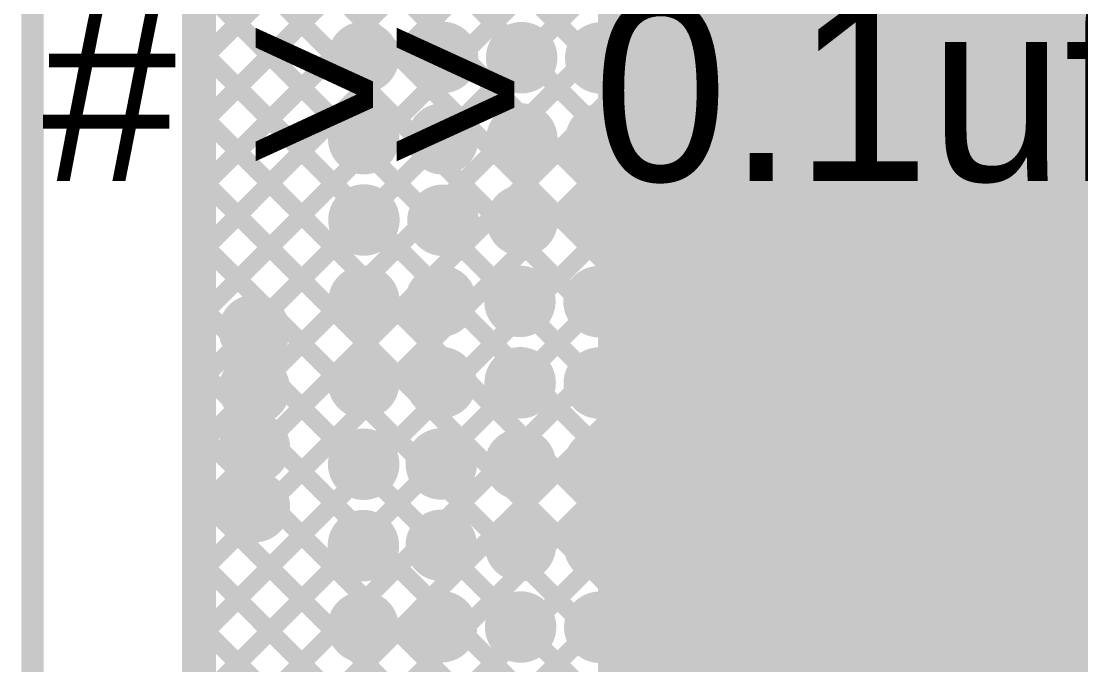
# Model space of a CAD drawing. Header units: millimetres. Extents: x 3.06 to 5.82, y 1.29 to 3.84.
# Drawn here: x 3.0578 to 3.5266, y 3.0681 to 3.3527 of the extents above; entities that cross this region are included whole.
import ezdxf

# ---------------------------------------------------------------- set-up
doc = ezdxf.new("R2010")
doc.units = ezdxf.units.MM
doc.header["$MEASUREMENT"] = 0
for name, color, linetype in [('BottomLayer', 5, 'Continuous'), ('BottomSolder', 6, 'Continuous'), ('Mechanical13', 56, 'Continuous'), ('MultiLayer', 9, 'Continuous'), ('TopLayer', 1, 'Continuous'), ('TopOverlay', 2, 'Continuous'), ('TopSolder', 216, 'Continuous'), ('ViaHoleLayer', 16, 'Continuous')]:
    doc.layers.add(name, color=color, linetype=linetype)

msp = doc.modelspace()

# ---------------------------------------------------------------- linework, layer by layer
at = {"layer": 'BottomLayer', "const_width": 0.008}
for points in [[(3.133, 3.24614), (3.62686, 3.74)], [(3.133, 3.27442), (3.59858, 3.74)], [(3.133, 3.30271), (3.57029, 3.74)], [(3.133, 3.21785), (3.641, 3.72585)], [(3.133, 3.18957), (3.641, 3.69757)], [(3.133, 3.16129), (3.641, 3.66929)], [(3.133, 3.133), (3.641, 3.641)], [(3.133, 3.10472), (3.641, 3.61272)], [(3.133, 3.07643), (3.641, 3.58443)], [(3.133, 3.04815), (3.641, 3.55615)], [(3.133, 3.33099), (3.33401, 3.532)], [(3.133, 1.554), (3.133, 3.532)], [(3.14309, 3.532), (3.84909, 2.826)], [(3.17137, 3.532), (3.87737, 2.826)], [(3.19966, 3.532), (3.90566, 2.826)], [(3.22794, 3.532), (3.93441, 2.82553)], [(3.25623, 3.532), (4.06286, 2.72536)], [(3.28451, 3.532), (4.07127, 2.74525)], [(3.3128, 3.532), (4.08235, 2.76245)], [(3.34108, 3.532), (4.09583, 2.77725)], [(3.133, 3.01986), (3.641, 3.52786)], [(3.133, 3.51381), (3.82081, 2.826)], [(3.133, 2.99158), (3.641, 3.49958)], [(3.133, 3.48552), (3.79252, 2.826)], [(3.133, 2.9633), (3.641, 3.4713)], [(3.133, 3.45724), (3.76424, 2.826)], [(3.133, 2.93501), (3.641, 3.44301)], [(3.133, 3.42895), (3.73595, 2.826)], [(3.133, 2.90673), (3.641, 3.41473)], [(3.133, 3.40067), (3.70767, 2.826)], [(3.133, 2.87844), (3.633, 3.37844)], [(3.133, 3.37238), (3.67938, 2.826)], [(3.133, 2.85016), (3.633, 3.35016)], [(3.133, 3.3441), (3.6511, 2.826)], [(3.24533, 2.79278), (3.79411, 3.34156)], [(3.25121, 2.82695), (3.76078, 3.33652)], [(3.16807, 2.85694), (3.633, 3.32187)], [(3.133, 3.31582), (3.62282, 2.826)], [(3.20794, 2.86853), (3.64441, 3.305)], [(3.22859, 2.86089), (3.67269, 3.305)], [(3.24296, 2.84698), (3.70098, 3.305)], [(3.133, 3.28753), (3.59453, 2.826)], [(3.133, 3.25925), (3.56625, 2.826)], [(3.133, 3.23096), (3.53796, 2.826)], [(3.133, 3.20268), (3.50889, 2.82678)], [(3.133, 3.17439), (3.49091, 2.81649)], [(3.133, 3.14611), (3.52711, 2.752)], [(3.133, 3.11783), (3.49883, 2.752)], [(3.133, 3.08954), (3.47054, 2.752)]]:
    msp.add_lwpolyline(points, dxfattribs=at)
at = {"layer": 'BottomLayer'}
for points, const_width in [([(3.131, 3.3441, 1), (3.135, 3.3441, 1)], 0.004), ([(3.20332, 3.33677, 1), (3.21513, 3.33677, 1)], 0.01181), ([(3.23832, 3.33666, 1), (3.25013, 3.33666, 1)], 0.01181), ([(3.27332, 3.33655, 1), (3.28513, 3.33655, 1)], 0.01181), ([(3.30832, 3.33644, 1), (3.32013, 3.33644, 1)], 0.01181), ([(3.34332, 3.33633, 1), (3.35513, 3.33633, 1)], 0.01181), ([(3.37832, 3.33622, 1), (3.39013, 3.33622, 1)], 0.01181), ([(3.41332, 3.3361, 1), (3.42513, 3.3361, 1)], 0.01181), ([(3.44787, 3.33622, 1), (3.45968, 3.33622, 1)], 0.01181), ([(3.131, 3.33099, 1), (3.135, 3.33099, 1)], 0.004), ([(3.131, 3.31582, 1), (3.135, 3.31582, 1)], 0.004), ([(3.20343, 3.30077, 1), (3.21524, 3.30077, 1)], 0.01181), ([(3.23843, 3.30066, 1), (3.25024, 3.30066, 1)], 0.01181), ([(3.27343, 3.30055, 1), (3.28524, 3.30055, 1)], 0.01181), ([(3.30843, 3.30044, 1), (3.32024, 3.30044, 1)], 0.01181), ([(3.34343, 3.30033, 1), (3.35524, 3.30033, 1)], 0.01181), ([(3.37843, 3.30022, 1), (3.39024, 3.30022, 1)], 0.01181), ([(3.41343, 3.3001, 1), (3.42524, 3.3001, 1)], 0.01181), ([(3.44776, 3.30022, 1), (3.45957, 3.30022, 1)], 0.01181), ([(3.131, 3.30271, 1), (3.135, 3.30271, 1)], 0.004), ([(3.131, 3.28753, 1), (3.135, 3.28753, 1)], 0.004), ([(3.131, 3.27442, 1), (3.135, 3.27442, 1)], 0.004), ([(3.20354, 3.26477, 1), (3.21535, 3.26477, 1)], 0.01181), ([(3.23854, 3.26466, 1), (3.25035, 3.26466, 1)], 0.01181), ([(3.27354, 3.26455, 1), (3.28535, 3.26455, 1)], 0.01181), ([(3.30854, 3.26444, 1), (3.32035, 3.26444, 1)], 0.01181), ([(3.34354, 3.26433, 1), (3.35535, 3.26433, 1)], 0.01181), ([(3.37854, 3.26422, 1), (3.39035, 3.26422, 1)], 0.01181), ([(3.41354, 3.2641, 1), (3.42535, 3.2641, 1)], 0.01181), ([(3.44765, 3.26422, 1), (3.45946, 3.26422, 1)], 0.01181), ([(3.131, 3.25925, 1), (3.135, 3.25925, 1)], 0.004), ([(3.131, 3.24614, 1), (3.135, 3.24614, 1)], 0.004), ([(3.20354, 3.22877, 1), (3.21535, 3.22877, 1)], 0.01181), ([(3.23754, 3.22889, 1), (3.24935, 3.22889, 1)], 0.01181), ([(3.27254, 3.22878, 1), (3.28435, 3.22878, 1)], 0.01181), ([(3.30754, 3.22867, 1), (3.31935, 3.22867, 1)], 0.01181), ([(3.34254, 3.22855, 1), (3.35435, 3.22855, 1)], 0.01181), ([(3.37754, 3.22844, 1), (3.38935, 3.22844, 1)], 0.01181), ([(3.41254, 3.22833, 1), (3.42435, 3.22833, 1)], 0.01181), ([(3.44765, 3.22822, 1), (3.45946, 3.22822, 1)], 0.01181), ([(3.131, 3.23096, 1), (3.135, 3.23096, 1)], 0.004), ([(3.15509, 3.216, 1), (3.16691, 3.216, 1)], 0.01181), ([(3.131, 3.21785, 1), (3.135, 3.21785, 1)], 0.004), ([(3.131, 3.20268, 1), (3.135, 3.20268, 1)], 0.004), ([(3.15509, 3.19, 1), (3.16691, 3.19, 1)], 0.01181), ([(3.20343, 3.19277, 1), (3.21524, 3.19277, 1)], 0.01181), ([(3.23765, 3.19289, 1), (3.24946, 3.19289, 1)], 0.01181), ([(3.27265, 3.19278, 1), (3.28446, 3.19278, 1)], 0.01181), ([(3.30765, 3.19267, 1), (3.31946, 3.19267, 1)], 0.01181), ([(3.34265, 3.19255, 1), (3.35446, 3.19255, 1)], 0.01181), ([(3.37765, 3.19244, 1), (3.38946, 3.19244, 1)], 0.01181), ([(3.41265, 3.19233, 1), (3.42446, 3.19233, 1)], 0.01181), ([(3.44776, 3.19222, 1), (3.45957, 3.19222, 1)], 0.01181), ([(3.131, 3.18957, 1), (3.135, 3.18957, 1)], 0.004), ([(3.131, 3.17439, 1), (3.135, 3.17439, 1)], 0.004), ([(3.15509, 3.164, 1), (3.16691, 3.164, 1)], 0.01181), ([(3.23776, 3.15689, 1), (3.24957, 3.15689, 1)], 0.01181), ([(3.131, 3.16129, 1), (3.135, 3.16129, 1)], 0.004), ([(3.20343, 3.15677, 1), (3.21524, 3.15677, 1)], 0.01181), ([(3.27276, 3.15678, 1), (3.28457, 3.15678, 1)], 0.01181), ([(3.30776, 3.15667, 1), (3.31957, 3.15667, 1)], 0.01181), ([(3.34276, 3.15655, 1), (3.35457, 3.15655, 1)], 0.01181), ([(3.37776, 3.15644, 1), (3.38957, 3.15644, 1)], 0.01181), ([(3.41276, 3.15633, 1), (3.42457, 3.15633, 1)], 0.01181), ([(3.44776, 3.15621, 1), (3.45957, 3.15621, 1)], 0.01181), ([(3.131, 3.14611, 1), (3.135, 3.14611, 1)], 0.004), ([(3.15509, 3.138, 1), (3.16691, 3.138, 1)], 0.01181), ([(3.131, 3.133, 1), (3.135, 3.133, 1)], 0.004), ([(3.20332, 3.12077, 1), (3.21513, 3.12077, 1)], 0.01181), ([(3.23776, 3.12089, 1), (3.24957, 3.12089, 1)], 0.01181), ([(3.27276, 3.12078, 1), (3.28457, 3.12078, 1)], 0.01181), ([(3.30776, 3.12067, 1), (3.31957, 3.12067, 1)], 0.01181), ([(3.34276, 3.12055, 1), (3.35457, 3.12055, 1)], 0.01181), ([(3.37776, 3.12044, 1), (3.38957, 3.12044, 1)], 0.01181), ([(3.41276, 3.12033, 1), (3.42457, 3.12033, 1)], 0.01181), ([(3.44787, 3.12021, 1), (3.45968, 3.12021, 1)], 0.01181), ([(3.131, 3.11783, 1), (3.135, 3.11783, 1)], 0.004), ([(3.131, 3.10472, 1), (3.135, 3.10472, 1)], 0.004), ([(3.20321, 3.08477, 1), (3.21502, 3.08477, 1)], 0.01181), ([(3.23787, 3.08489, 1), (3.24968, 3.08489, 1)], 0.01181), ([(3.27287, 3.08478, 1), (3.28468, 3.08478, 1)], 0.01181), ([(3.30787, 3.08467, 1), (3.31968, 3.08467, 1)], 0.01181), ([(3.34287, 3.08455, 1), (3.35468, 3.08455, 1)], 0.01181), ([(3.37787, 3.08444, 1), (3.38968, 3.08444, 1)], 0.01181), ([(3.41287, 3.08433, 1), (3.42468, 3.08433, 1)], 0.01181), ([(3.44798, 3.08421, 1), (3.45979, 3.08421, 1)], 0.01181), ([(3.131, 3.08954, 1), (3.135, 3.08954, 1)], 0.004), ([(3.131, 3.07643, 1), (3.135, 3.07643, 1)], 0.004)]:
    msp.add_lwpolyline(points, format="xyb", close=True, dxfattribs=dict(at, const_width=const_width))
msp.add_solid([(3.313, 2.913), (3.635, 2.913), (3.313, 3.801), (3.635, 3.801)], dxfattribs=at)
at = {"layer": 'BottomSolder', "const_width": 0.01581}
for points in [[(3.20132, 3.33677, 1), (3.21713, 3.33677, 1)], [(3.23632, 3.33666, 1), (3.25213, 3.33666, 1)], [(3.27132, 3.33655, 1), (3.28713, 3.33655, 1)], [(3.30632, 3.33644, 1), (3.32213, 3.33644, 1)], [(3.34132, 3.33633, 1), (3.35713, 3.33633, 1)], [(3.37632, 3.33622, 1), (3.39213, 3.33622, 1)], [(3.41132, 3.3361, 1), (3.42713, 3.3361, 1)], [(3.44587, 3.33622, 1), (3.46168, 3.33622, 1)], [(3.20143, 3.30077, 1), (3.21724, 3.30077, 1)], [(3.23643, 3.30066, 1), (3.25224, 3.30066, 1)], [(3.27143, 3.30055, 1), (3.28724, 3.30055, 1)], [(3.30643, 3.30044, 1), (3.32224, 3.30044, 1)], [(3.34143, 3.30033, 1), (3.35724, 3.30033, 1)], [(3.37643, 3.30022, 1), (3.39224, 3.30022, 1)], [(3.41143, 3.3001, 1), (3.42724, 3.3001, 1)], [(3.44576, 3.30022, 1), (3.46157, 3.30022, 1)], [(3.20154, 3.26477, 1), (3.21735, 3.26477, 1)], [(3.23654, 3.26466, 1), (3.25235, 3.26466, 1)], [(3.27154, 3.26455, 1), (3.28735, 3.26455, 1)], [(3.30654, 3.26444, 1), (3.32235, 3.26444, 1)], [(3.34154, 3.26433, 1), (3.35735, 3.26433, 1)], [(3.37654, 3.26422, 1), (3.39235, 3.26422, 1)], [(3.41154, 3.2641, 1), (3.42735, 3.2641, 1)], [(3.44565, 3.26422, 1), (3.46146, 3.26422, 1)], [(3.20154, 3.22877, 1), (3.21735, 3.22877, 1)], [(3.23554, 3.22889, 1), (3.25135, 3.22889, 1)], [(3.27054, 3.22878, 1), (3.28635, 3.22878, 1)], [(3.30554, 3.22867, 1), (3.32135, 3.22867, 1)], [(3.34054, 3.22855, 1), (3.35635, 3.22855, 1)], [(3.37554, 3.22844, 1), (3.39135, 3.22844, 1)], [(3.41054, 3.22833, 1), (3.42635, 3.22833, 1)], [(3.44565, 3.22822, 1), (3.46146, 3.22822, 1)], [(3.15309, 3.216, 1), (3.16891, 3.216, 1)], [(3.20143, 3.19277, 1), (3.21724, 3.19277, 1)], [(3.23565, 3.19289, 1), (3.25146, 3.19289, 1)], [(3.27065, 3.19278, 1), (3.28646, 3.19278, 1)], [(3.30565, 3.19267, 1), (3.32146, 3.19267, 1)], [(3.34065, 3.19255, 1), (3.35646, 3.19255, 1)], [(3.37565, 3.19244, 1), (3.39146, 3.19244, 1)], [(3.41065, 3.19233, 1), (3.42646, 3.19233, 1)], [(3.44576, 3.19222, 1), (3.46157, 3.19222, 1)], [(3.15309, 3.19, 1), (3.16891, 3.19, 1)], [(3.15309, 3.164, 1), (3.16891, 3.164, 1)], [(3.20143, 3.15677, 1), (3.21724, 3.15677, 1)], [(3.23576, 3.15689, 1), (3.25157, 3.15689, 1)], [(3.27076, 3.15678, 1), (3.28657, 3.15678, 1)], [(3.30576, 3.15667, 1), (3.32157, 3.15667, 1)], [(3.34076, 3.15655, 1), (3.35657, 3.15655, 1)], [(3.37576, 3.15644, 1), (3.39157, 3.15644, 1)], [(3.41076, 3.15633, 1), (3.42657, 3.15633, 1)], [(3.44576, 3.15621, 1), (3.46157, 3.15621, 1)], [(3.15309, 3.138, 1), (3.16891, 3.138, 1)], [(3.20132, 3.12077, 1), (3.21713, 3.12077, 1)], [(3.23576, 3.12089, 1), (3.25157, 3.12089, 1)], [(3.27076, 3.12078, 1), (3.28657, 3.12078, 1)], [(3.30576, 3.12067, 1), (3.32157, 3.12067, 1)], [(3.34076, 3.12055, 1), (3.35657, 3.12055, 1)], [(3.37576, 3.12044, 1), (3.39157, 3.12044, 1)], [(3.41076, 3.12033, 1), (3.42657, 3.12033, 1)], [(3.44587, 3.12021, 1), (3.46168, 3.12021, 1)], [(3.20121, 3.08477, 1), (3.21702, 3.08477, 1)], [(3.23587, 3.08489, 1), (3.25168, 3.08489, 1)], [(3.27087, 3.08478, 1), (3.28668, 3.08478, 1)], [(3.30587, 3.08467, 1), (3.32168, 3.08467, 1)], [(3.34087, 3.08455, 1), (3.35668, 3.08455, 1)], [(3.37587, 3.08444, 1), (3.39168, 3.08444, 1)], [(3.41087, 3.08433, 1), (3.42668, 3.08433, 1)], [(3.44598, 3.08421, 1), (3.46179, 3.08421, 1)]]:
    msp.add_lwpolyline(points, format="xyb", close=True, dxfattribs=at)
at = {"layer": 'Mechanical13', "const_width": 0.01}
msp.add_lwpolyline([(3.06284, 1.52328), (3.06284, 3.57903)], dxfattribs=at)
at = {"layer": 'MultiLayer', "const_width": 0.01181}
for points in [[(3.20332, 3.33677, 1), (3.21513, 3.33677, 1)], [(3.23832, 3.33666, 1), (3.25013, 3.33666, 1)], [(3.27332, 3.33655, 1), (3.28513, 3.33655, 1)], [(3.30832, 3.33644, 1), (3.32013, 3.33644, 1)], [(3.34332, 3.33633, 1), (3.35513, 3.33633, 1)], [(3.37832, 3.33622, 1), (3.39013, 3.33622, 1)], [(3.41332, 3.3361, 1), (3.42513, 3.3361, 1)], [(3.44787, 3.33622, 1), (3.45968, 3.33622, 1)], [(3.20343, 3.30077, 1), (3.21524, 3.30077, 1)], [(3.23843, 3.30066, 1), (3.25024, 3.30066, 1)], [(3.27343, 3.30055, 1), (3.28524, 3.30055, 1)], [(3.30843, 3.30044, 1), (3.32024, 3.30044, 1)], [(3.34343, 3.30033, 1), (3.35524, 3.30033, 1)], [(3.37843, 3.30022, 1), (3.39024, 3.30022, 1)], [(3.41343, 3.3001, 1), (3.42524, 3.3001, 1)], [(3.44776, 3.30022, 1), (3.45957, 3.30022, 1)], [(3.20354, 3.26477, 1), (3.21535, 3.26477, 1)], [(3.23854, 3.26466, 1), (3.25035, 3.26466, 1)], [(3.27354, 3.26455, 1), (3.28535, 3.26455, 1)], [(3.30854, 3.26444, 1), (3.32035, 3.26444, 1)], [(3.34354, 3.26433, 1), (3.35535, 3.26433, 1)], [(3.37854, 3.26422, 1), (3.39035, 3.26422, 1)], [(3.41354, 3.2641, 1), (3.42535, 3.2641, 1)], [(3.44765, 3.26422, 1), (3.45946, 3.26422, 1)], [(3.20354, 3.22877, 1), (3.21535, 3.22877, 1)], [(3.23754, 3.22889, 1), (3.24935, 3.22889, 1)], [(3.27254, 3.22878, 1), (3.28435, 3.22878, 1)], [(3.30754, 3.22867, 1), (3.31935, 3.22867, 1)], [(3.34254, 3.22855, 1), (3.35435, 3.22855, 1)], [(3.37754, 3.22844, 1), (3.38935, 3.22844, 1)], [(3.41254, 3.22833, 1), (3.42435, 3.22833, 1)], [(3.44765, 3.22822, 1), (3.45946, 3.22822, 1)], [(3.15509, 3.216, 1), (3.16691, 3.216, 1)], [(3.15509, 3.19, 1), (3.16691, 3.19, 1)], [(3.20343, 3.19277, 1), (3.21524, 3.19277, 1)], [(3.23765, 3.19289, 1), (3.24946, 3.19289, 1)], [(3.27265, 3.19278, 1), (3.28446, 3.19278, 1)], [(3.30765, 3.19267, 1), (3.31946, 3.19267, 1)], [(3.34265, 3.19255, 1), (3.35446, 3.19255, 1)], [(3.37765, 3.19244, 1), (3.38946, 3.19244, 1)], [(3.41265, 3.19233, 1), (3.42446, 3.19233, 1)], [(3.44776, 3.19222, 1), (3.45957, 3.19222, 1)], [(3.15509, 3.164, 1), (3.16691, 3.164, 1)], [(3.23776, 3.15689, 1), (3.24957, 3.15689, 1)], [(3.20343, 3.15677, 1), (3.21524, 3.15677, 1)], [(3.27276, 3.15678, 1), (3.28457, 3.15678, 1)], [(3.30776, 3.15667, 1), (3.31957, 3.15667, 1)], [(3.34276, 3.15655, 1), (3.35457, 3.15655, 1)], [(3.37776, 3.15644, 1), (3.38957, 3.15644, 1)], [(3.41276, 3.15633, 1), (3.42457, 3.15633, 1)], [(3.44776, 3.15621, 1), (3.45957, 3.15621, 1)], [(3.15509, 3.138, 1), (3.16691, 3.138, 1)], [(3.20332, 3.12077, 1), (3.21513, 3.12077, 1)], [(3.23776, 3.12089, 1), (3.24957, 3.12089, 1)], [(3.27276, 3.12078, 1), (3.28457, 3.12078, 1)], [(3.30776, 3.12067, 1), (3.31957, 3.12067, 1)], [(3.34276, 3.12055, 1), (3.35457, 3.12055, 1)], [(3.37776, 3.12044, 1), (3.38957, 3.12044, 1)], [(3.41276, 3.12033, 1), (3.42457, 3.12033, 1)], [(3.44787, 3.12021, 1), (3.45968, 3.12021, 1)], [(3.20321, 3.08477, 1), (3.21502, 3.08477, 1)], [(3.23787, 3.08489, 1), (3.24968, 3.08489, 1)], [(3.27287, 3.08478, 1), (3.28468, 3.08478, 1)], [(3.30787, 3.08467, 1), (3.31968, 3.08467, 1)], [(3.34287, 3.08455, 1), (3.35468, 3.08455, 1)], [(3.37787, 3.08444, 1), (3.38968, 3.08444, 1)], [(3.41287, 3.08433, 1), (3.42468, 3.08433, 1)], [(3.44798, 3.08421, 1), (3.45979, 3.08421, 1)]]:
    msp.add_lwpolyline(points, format="xyb", close=True, dxfattribs=at)
at = {"layer": 'TopLayer'}
for points, const_width in [([(3.14, 3.28142), (3.61058, 3.752)], 0.008), ([(3.14, 3.30971), (3.58229, 3.752)], 0.008), ([(3.14, 3.25314), (3.63886, 3.752)], 0.008), ([(3.14, 3.22485), (3.66715, 3.752)], 0.008), ([(3.14, 3.19657), (3.66294, 3.71951)], 0.008), ([(3.14, 3.16829), (3.65978, 3.68806)], 0.008), ([(3.14, 3.14), (3.67051, 3.67051)], 0.008), ([(3.14, 3.11172), (3.68862, 3.66034)], 0.008), ([(3.14, 3.33799), (3.34601, 3.544)], 0.008), ([(3.14, 1.566), (3.14, 3.544)], 0.008), ([(3.15937, 3.544), (3.488, 3.21537)], 0.008), ([(3.18766, 3.544), (3.488, 3.24366)], 0.008), ([(3.21594, 3.544), (3.488, 3.27194)], 0.008), ([(3.24423, 3.544), (3.488, 3.30023)], 0.008), ([(3.27251, 3.544), (3.488, 3.32851)], 0.008), ([(3.14, 3.53509), (3.488, 3.18709)], 0.008), ([(3.14, 3.50681), (3.488, 3.15881)], 0.008), ([(3.14, 3.47852), (3.488, 3.13052)], 0.008), ([(3.14, 3.45024), (3.488, 3.10224)], 0.008), ([(3.14, 3.08343), (3.49195, 3.43539)], 0.008), ([(3.14, 3.42195), (3.488, 3.07395)], 0.008), ([(3.51, 2.804), (3.51, 3.41286)], 0.022), ([(3.488, 2.81003), (3.488, 3.41286)], 0.008), ([(3.14, 3.05515), (3.488, 3.40315)], 0.008), ([(3.14, 3.39367), (3.488, 3.04567)], 0.008), ([(3.14, 3.02686), (3.488, 3.37486)], 0.008), ([(3.14, 3.36538), (3.488, 3.01738)], 0.008), ([(3.14, 2.99858), (3.488, 3.34658)], 0.008), ([(3.14, 3.3371), (3.488, 2.9891)], 0.008), ([(3.14, 2.9703), (3.488, 3.3183)], 0.008), ([(3.14, 3.30882), (3.488, 2.96082)], 0.008), ([(3.14, 2.94201), (3.488, 3.29001)], 0.008), ([(3.14, 3.28053), (3.488, 2.93253)], 0.008), ([(3.14, 2.91373), (3.488, 3.26173)], 0.008), ([(3.14, 3.25225), (3.488, 2.90425)], 0.008), ([(3.14, 2.88544), (3.488, 3.23344)], 0.008), ([(3.14, 3.22396), (3.488, 2.87596)], 0.008), ([(3.14, 2.85716), (3.488, 3.20516)], 0.008), ([(3.14, 3.19568), (3.488, 2.84768)], 0.008), ([(3.16807, 2.85694), (3.488, 3.17687)], 0.008), ([(3.14, 3.16739), (3.488, 2.81939)], 0.008), ([(3.20794, 2.86853), (3.488, 3.14859)], 0.008), ([(3.14, 3.13911), (3.537, 2.74211)], 0.008), ([(3.22859, 2.86089), (3.488, 3.12031)], 0.008), ([(3.14, 3.11083), (3.537, 2.71383)], 0.008), ([(3.24498, 2.849), (3.488, 3.09202)], 0.008), ([(3.14, 3.08254), (3.37819, 2.84435)], 0.008)]:
    msp.add_lwpolyline(points, dxfattribs=dict(at, const_width=const_width))
for points, const_width in [([(3.20332, 3.33677, 1), (3.21513, 3.33677, 1)], 0.01181), ([(3.23832, 3.33666, 1), (3.25013, 3.33666, 1)], 0.01181), ([(3.27332, 3.33655, 1), (3.28513, 3.33655, 1)], 0.01181), ([(3.30832, 3.33644, 1), (3.32013, 3.33644, 1)], 0.01181), ([(3.34332, 3.33633, 1), (3.35513, 3.33633, 1)], 0.01181), ([(3.37832, 3.33622, 1), (3.39013, 3.33622, 1)], 0.01181), ([(3.41332, 3.3361, 1), (3.42513, 3.3361, 1)], 0.01181), ([(3.44787, 3.33622, 1), (3.45968, 3.33622, 1)], 0.01181), ([(3.486, 3.34658, 1), (3.49, 3.34658, 1)], 0.004), ([(3.138, 3.33799, 1), (3.142, 3.33799, 1)], 0.004), ([(3.138, 3.3371, 1), (3.142, 3.3371, 1)], 0.004), ([(3.486, 3.32851, 1), (3.49, 3.32851, 1)], 0.004), ([(3.486, 3.3183, 1), (3.49, 3.3183, 1)], 0.004), ([(3.138, 3.30971, 1), (3.142, 3.30971, 1)], 0.004), ([(3.138, 3.30882, 1), (3.142, 3.30882, 1)], 0.004), ([(3.20343, 3.30077, 1), (3.21524, 3.30077, 1)], 0.01181), ([(3.23843, 3.30066, 1), (3.25024, 3.30066, 1)], 0.01181), ([(3.27343, 3.30055, 1), (3.28524, 3.30055, 1)], 0.01181), ([(3.30843, 3.30044, 1), (3.32024, 3.30044, 1)], 0.01181), ([(3.34343, 3.30033, 1), (3.35524, 3.30033, 1)], 0.01181), ([(3.37843, 3.30022, 1), (3.39024, 3.30022, 1)], 0.01181), ([(3.41343, 3.3001, 1), (3.42524, 3.3001, 1)], 0.01181), ([(3.44776, 3.30022, 1), (3.45957, 3.30022, 1)], 0.01181), ([(3.486, 3.30023, 1), (3.49, 3.30023, 1)], 0.004), ([(3.486, 3.29001, 1), (3.49, 3.29001, 1)], 0.004), ([(3.138, 3.28142, 1), (3.142, 3.28142, 1)], 0.004), ([(3.138, 3.28053, 1), (3.142, 3.28053, 1)], 0.004), ([(3.20354, 3.26477, 1), (3.21535, 3.26477, 1)], 0.01181), ([(3.23854, 3.26466, 1), (3.25035, 3.26466, 1)], 0.01181), ([(3.27354, 3.26455, 1), (3.28535, 3.26455, 1)], 0.01181), ([(3.30854, 3.26444, 1), (3.32035, 3.26444, 1)], 0.01181), ([(3.34354, 3.26433, 1), (3.35535, 3.26433, 1)], 0.01181), ([(3.37854, 3.26422, 1), (3.39035, 3.26422, 1)], 0.01181), ([(3.41354, 3.2641, 1), (3.42535, 3.2641, 1)], 0.01181), ([(3.44765, 3.26422, 1), (3.45946, 3.26422, 1)], 0.01181), ([(3.486, 3.27194, 1), (3.49, 3.27194, 1)], 0.004), ([(3.486, 3.26173, 1), (3.49, 3.26173, 1)], 0.004), ([(3.138, 3.25314, 1), (3.142, 3.25314, 1)], 0.004), ([(3.138, 3.25225, 1), (3.142, 3.25225, 1)], 0.004), ([(3.486, 3.24366, 1), (3.49, 3.24366, 1)], 0.004), ([(3.20354, 3.22877, 1), (3.21535, 3.22877, 1)], 0.01181), ([(3.23754, 3.22889, 1), (3.24935, 3.22889, 1)], 0.01181), ([(3.27254, 3.22878, 1), (3.28435, 3.22878, 1)], 0.01181), ([(3.30754, 3.22867, 1), (3.31935, 3.22867, 1)], 0.01181), ([(3.34254, 3.22855, 1), (3.35435, 3.22855, 1)], 0.01181), ([(3.37754, 3.22844, 1), (3.38935, 3.22844, 1)], 0.01181), ([(3.41254, 3.22833, 1), (3.42435, 3.22833, 1)], 0.01181), ([(3.44765, 3.22822, 1), (3.45946, 3.22822, 1)], 0.01181), ([(3.486, 3.23344, 1), (3.49, 3.23344, 1)], 0.004), ([(3.138, 3.22485, 1), (3.142, 3.22485, 1)], 0.004), ([(3.138, 3.22396, 1), (3.142, 3.22396, 1)], 0.004), ([(3.15509, 3.216, 1), (3.16691, 3.216, 1)], 0.01181), ([(3.486, 3.21537, 1), (3.49, 3.21537, 1)], 0.004), ([(3.486, 3.20516, 1), (3.49, 3.20516, 1)], 0.004), ([(3.15509, 3.19, 1), (3.16691, 3.19, 1)], 0.01181), ([(3.20343, 3.19277, 1), (3.21524, 3.19277, 1)], 0.01181), ([(3.23765, 3.19289, 1), (3.24946, 3.19289, 1)], 0.01181), ([(3.27265, 3.19278, 1), (3.28446, 3.19278, 1)], 0.01181), ([(3.30765, 3.19267, 1), (3.31946, 3.19267, 1)], 0.01181), ([(3.34265, 3.19255, 1), (3.35446, 3.19255, 1)], 0.01181), ([(3.37765, 3.19244, 1), (3.38946, 3.19244, 1)], 0.01181), ([(3.41265, 3.19233, 1), (3.42446, 3.19233, 1)], 0.01181), ([(3.44776, 3.19222, 1), (3.45957, 3.19222, 1)], 0.01181), ([(3.138, 3.19657, 1), (3.142, 3.19657, 1)], 0.004), ([(3.138, 3.19568, 1), (3.142, 3.19568, 1)], 0.004), ([(3.486, 3.18709, 1), (3.49, 3.18709, 1)], 0.004), ([(3.486, 3.17687, 1), (3.49, 3.17687, 1)], 0.004), ([(3.15509, 3.164, 1), (3.16691, 3.164, 1)], 0.01181), ([(3.138, 3.16829, 1), (3.142, 3.16829, 1)], 0.004), ([(3.138, 3.16739, 1), (3.142, 3.16739, 1)], 0.004), ([(3.23776, 3.15689, 1), (3.24957, 3.15689, 1)], 0.01181), ([(3.20343, 3.15677, 1), (3.21524, 3.15677, 1)], 0.01181), ([(3.27276, 3.15678, 1), (3.28457, 3.15678, 1)], 0.01181), ([(3.30776, 3.15667, 1), (3.31957, 3.15667, 1)], 0.01181), ([(3.34276, 3.15655, 1), (3.35457, 3.15655, 1)], 0.01181), ([(3.37776, 3.15644, 1), (3.38957, 3.15644, 1)], 0.01181), ([(3.41276, 3.15633, 1), (3.42457, 3.15633, 1)], 0.01181), ([(3.44776, 3.15621, 1), (3.45957, 3.15621, 1)], 0.01181), ([(3.486, 3.15881, 1), (3.49, 3.15881, 1)], 0.004), ([(3.486, 3.14859, 1), (3.49, 3.14859, 1)], 0.004), ([(3.15509, 3.138, 1), (3.16691, 3.138, 1)], 0.01181), ([(3.138, 3.14, 1), (3.142, 3.14, 1)], 0.004), ([(3.138, 3.13911, 1), (3.142, 3.13911, 1)], 0.004), ([(3.20332, 3.12077, 1), (3.21513, 3.12077, 1)], 0.01181), ([(3.23776, 3.12089, 1), (3.24957, 3.12089, 1)], 0.01181), ([(3.27276, 3.12078, 1), (3.28457, 3.12078, 1)], 0.01181), ([(3.30776, 3.12067, 1), (3.31957, 3.12067, 1)], 0.01181), ([(3.34276, 3.12055, 1), (3.35457, 3.12055, 1)], 0.01181), ([(3.37776, 3.12044, 1), (3.38957, 3.12044, 1)], 0.01181), ([(3.41276, 3.12033, 1), (3.42457, 3.12033, 1)], 0.01181), ([(3.44787, 3.12021, 1), (3.45968, 3.12021, 1)], 0.01181), ([(3.486, 3.13052, 1), (3.49, 3.13052, 1)], 0.004), ([(3.486, 3.12031, 1), (3.49, 3.12031, 1)], 0.004), ([(3.138, 3.11172, 1), (3.142, 3.11172, 1)], 0.004), ([(3.138, 3.11083, 1), (3.142, 3.11083, 1)], 0.004), ([(3.486, 3.10224, 1), (3.49, 3.10224, 1)], 0.004), ([(3.20321, 3.08477, 1), (3.21502, 3.08477, 1)], 0.01181), ([(3.23787, 3.08489, 1), (3.24968, 3.08489, 1)], 0.01181), ([(3.27287, 3.08478, 1), (3.28468, 3.08478, 1)], 0.01181), ([(3.30787, 3.08467, 1), (3.31968, 3.08467, 1)], 0.01181), ([(3.34287, 3.08455, 1), (3.35468, 3.08455, 1)], 0.01181), ([(3.37787, 3.08444, 1), (3.38968, 3.08444, 1)], 0.01181), ([(3.41287, 3.08433, 1), (3.42468, 3.08433, 1)], 0.01181), ([(3.44798, 3.08421, 1), (3.45979, 3.08421, 1)], 0.01181), ([(3.486, 3.09202, 1), (3.49, 3.09202, 1)], 0.004), ([(3.138, 3.08343, 1), (3.142, 3.08343, 1)], 0.004), ([(3.138, 3.08254, 1), (3.142, 3.08254, 1)], 0.004), ([(3.486, 3.07395, 1), (3.49, 3.07395, 1)], 0.004)]:
    msp.add_lwpolyline(points, format="xyb", close=True, dxfattribs=dict(at, const_width=const_width))
at = {"layer": 'TopSolder', "const_width": 0.01581}
for points in [[(3.20132, 3.33677, 1), (3.21713, 3.33677, 1)], [(3.23632, 3.33666, 1), (3.25213, 3.33666, 1)], [(3.27132, 3.33655, 1), (3.28713, 3.33655, 1)], [(3.30632, 3.33644, 1), (3.32213, 3.33644, 1)], [(3.34132, 3.33633, 1), (3.35713, 3.33633, 1)], [(3.37632, 3.33622, 1), (3.39213, 3.33622, 1)], [(3.41132, 3.3361, 1), (3.42713, 3.3361, 1)], [(3.44587, 3.33622, 1), (3.46168, 3.33622, 1)], [(3.20143, 3.30077, 1), (3.21724, 3.30077, 1)], [(3.23643, 3.30066, 1), (3.25224, 3.30066, 1)], [(3.27143, 3.30055, 1), (3.28724, 3.30055, 1)], [(3.30643, 3.30044, 1), (3.32224, 3.30044, 1)], [(3.34143, 3.30033, 1), (3.35724, 3.30033, 1)], [(3.37643, 3.30022, 1), (3.39224, 3.30022, 1)], [(3.41143, 3.3001, 1), (3.42724, 3.3001, 1)], [(3.44576, 3.30022, 1), (3.46157, 3.30022, 1)], [(3.20154, 3.26477, 1), (3.21735, 3.26477, 1)], [(3.23654, 3.26466, 1), (3.25235, 3.26466, 1)], [(3.27154, 3.26455, 1), (3.28735, 3.26455, 1)], [(3.30654, 3.26444, 1), (3.32235, 3.26444, 1)], [(3.34154, 3.26433, 1), (3.35735, 3.26433, 1)], [(3.37654, 3.26422, 1), (3.39235, 3.26422, 1)], [(3.41154, 3.2641, 1), (3.42735, 3.2641, 1)], [(3.44565, 3.26422, 1), (3.46146, 3.26422, 1)], [(3.20154, 3.22877, 1), (3.21735, 3.22877, 1)], [(3.23554, 3.22889, 1), (3.25135, 3.22889, 1)], [(3.27054, 3.22878, 1), (3.28635, 3.22878, 1)], [(3.30554, 3.22867, 1), (3.32135, 3.22867, 1)], [(3.34054, 3.22855, 1), (3.35635, 3.22855, 1)], [(3.37554, 3.22844, 1), (3.39135, 3.22844, 1)], [(3.41054, 3.22833, 1), (3.42635, 3.22833, 1)], [(3.44565, 3.22822, 1), (3.46146, 3.22822, 1)], [(3.15309, 3.216, 1), (3.16891, 3.216, 1)], [(3.20143, 3.19277, 1), (3.21724, 3.19277, 1)], [(3.23565, 3.19289, 1), (3.25146, 3.19289, 1)], [(3.27065, 3.19278, 1), (3.28646, 3.19278, 1)], [(3.30565, 3.19267, 1), (3.32146, 3.19267, 1)], [(3.34065, 3.19255, 1), (3.35646, 3.19255, 1)], [(3.37565, 3.19244, 1), (3.39146, 3.19244, 1)], [(3.41065, 3.19233, 1), (3.42646, 3.19233, 1)], [(3.44576, 3.19222, 1), (3.46157, 3.19222, 1)], [(3.15309, 3.19, 1), (3.16891, 3.19, 1)], [(3.15309, 3.164, 1), (3.16891, 3.164, 1)], [(3.20143, 3.15677, 1), (3.21724, 3.15677, 1)], [(3.23576, 3.15689, 1), (3.25157, 3.15689, 1)], [(3.27076, 3.15678, 1), (3.28657, 3.15678, 1)], [(3.30576, 3.15667, 1), (3.32157, 3.15667, 1)], [(3.34076, 3.15655, 1), (3.35657, 3.15655, 1)], [(3.37576, 3.15644, 1), (3.39157, 3.15644, 1)], [(3.41076, 3.15633, 1), (3.42657, 3.15633, 1)], [(3.44576, 3.15621, 1), (3.46157, 3.15621, 1)], [(3.15309, 3.138, 1), (3.16891, 3.138, 1)], [(3.20132, 3.12077, 1), (3.21713, 3.12077, 1)], [(3.23576, 3.12089, 1), (3.25157, 3.12089, 1)], [(3.27076, 3.12078, 1), (3.28657, 3.12078, 1)], [(3.30576, 3.12067, 1), (3.32157, 3.12067, 1)], [(3.34076, 3.12055, 1), (3.35657, 3.12055, 1)], [(3.37576, 3.12044, 1), (3.39157, 3.12044, 1)], [(3.41076, 3.12033, 1), (3.42657, 3.12033, 1)], [(3.44587, 3.12021, 1), (3.46168, 3.12021, 1)], [(3.20121, 3.08477, 1), (3.21702, 3.08477, 1)], [(3.23587, 3.08489, 1), (3.25168, 3.08489, 1)], [(3.27087, 3.08478, 1), (3.28668, 3.08478, 1)], [(3.30587, 3.08467, 1), (3.32168, 3.08467, 1)], [(3.34087, 3.08455, 1), (3.35668, 3.08455, 1)], [(3.37587, 3.08444, 1), (3.39168, 3.08444, 1)], [(3.41087, 3.08433, 1), (3.42668, 3.08433, 1)], [(3.44598, 3.08421, 1), (3.46179, 3.08421, 1)]]:
    msp.add_lwpolyline(points, format="xyb", close=True, dxfattribs=at)
at = {"layer": 'ViaHoleLayer', "const_width": 0.00787}
for points in [[(3.20529, 3.33677, 1), (3.21316, 3.33677, 1)], [(3.24029, 3.33666, 1), (3.24816, 3.33666, 1)], [(3.27529, 3.33655, 1), (3.28316, 3.33655, 1)], [(3.31029, 3.33644, 1), (3.31816, 3.33644, 1)], [(3.34529, 3.33633, 1), (3.35316, 3.33633, 1)], [(3.38029, 3.33622, 1), (3.38816, 3.33622, 1)], [(3.41529, 3.3361, 1), (3.42316, 3.3361, 1)], [(3.44984, 3.33622, 1), (3.45771, 3.33622, 1)], [(3.2054, 3.30077, 1), (3.21327, 3.30077, 1)], [(3.2404, 3.30066, 1), (3.24827, 3.30066, 1)], [(3.2754, 3.30055, 1), (3.28327, 3.30055, 1)], [(3.3104, 3.30044, 1), (3.31827, 3.30044, 1)], [(3.3454, 3.30033, 1), (3.35327, 3.30033, 1)], [(3.3804, 3.30022, 1), (3.38827, 3.30022, 1)], [(3.4154, 3.3001, 1), (3.42327, 3.3001, 1)], [(3.44973, 3.30022, 1), (3.4576, 3.30022, 1)], [(3.20551, 3.26477, 1), (3.21338, 3.26477, 1)], [(3.24051, 3.26466, 1), (3.24838, 3.26466, 1)], [(3.27551, 3.26455, 1), (3.28338, 3.26455, 1)], [(3.31051, 3.26444, 1), (3.31838, 3.26444, 1)], [(3.34551, 3.26433, 1), (3.35338, 3.26433, 1)], [(3.38051, 3.26422, 1), (3.38838, 3.26422, 1)], [(3.41551, 3.2641, 1), (3.42338, 3.2641, 1)], [(3.44962, 3.26422, 1), (3.45749, 3.26422, 1)], [(3.20551, 3.22877, 1), (3.21338, 3.22877, 1)], [(3.23951, 3.22889, 1), (3.24738, 3.22889, 1)], [(3.27451, 3.22878, 1), (3.28238, 3.22878, 1)], [(3.30951, 3.22867, 1), (3.31738, 3.22867, 1)], [(3.34451, 3.22855, 1), (3.35238, 3.22855, 1)], [(3.37951, 3.22844, 1), (3.38738, 3.22844, 1)], [(3.41451, 3.22833, 1), (3.42238, 3.22833, 1)], [(3.44962, 3.22822, 1), (3.45749, 3.22822, 1)], [(3.15706, 3.216, 1), (3.16494, 3.216, 1)], [(3.15706, 3.19, 1), (3.16494, 3.19, 1)], [(3.2054, 3.19277, 1), (3.21327, 3.19277, 1)], [(3.23962, 3.19289, 1), (3.24749, 3.19289, 1)], [(3.27462, 3.19278, 1), (3.28249, 3.19278, 1)], [(3.30962, 3.19267, 1), (3.31749, 3.19267, 1)], [(3.34462, 3.19255, 1), (3.35249, 3.19255, 1)], [(3.37962, 3.19244, 1), (3.38749, 3.19244, 1)], [(3.41462, 3.19233, 1), (3.42249, 3.19233, 1)], [(3.44973, 3.19222, 1), (3.4576, 3.19222, 1)], [(3.15706, 3.164, 1), (3.16494, 3.164, 1)], [(3.2054, 3.15677, 1), (3.21327, 3.15677, 1)], [(3.23973, 3.15689, 1), (3.2476, 3.15689, 1)], [(3.27473, 3.15678, 1), (3.2826, 3.15678, 1)], [(3.30973, 3.15667, 1), (3.3176, 3.15667, 1)], [(3.34473, 3.15655, 1), (3.3526, 3.15655, 1)], [(3.37973, 3.15644, 1), (3.3876, 3.15644, 1)], [(3.41473, 3.15633, 1), (3.4226, 3.15633, 1)], [(3.44973, 3.15621, 1), (3.4576, 3.15621, 1)], [(3.15706, 3.138, 1), (3.16494, 3.138, 1)], [(3.20529, 3.12077, 1), (3.21316, 3.12077, 1)], [(3.23973, 3.12089, 1), (3.2476, 3.12089, 1)], [(3.27473, 3.12078, 1), (3.2826, 3.12078, 1)], [(3.30973, 3.12067, 1), (3.3176, 3.12067, 1)], [(3.34473, 3.12055, 1), (3.3526, 3.12055, 1)], [(3.37973, 3.12044, 1), (3.3876, 3.12044, 1)], [(3.41473, 3.12033, 1), (3.4226, 3.12033, 1)], [(3.44984, 3.12021, 1), (3.45771, 3.12021, 1)], [(3.20517, 3.08477, 1), (3.21305, 3.08477, 1)], [(3.23984, 3.08489, 1), (3.24771, 3.08489, 1)], [(3.27484, 3.08478, 1), (3.28271, 3.08478, 1)], [(3.30984, 3.08467, 1), (3.31771, 3.08467, 1)], [(3.34484, 3.08455, 1), (3.35271, 3.08455, 1)], [(3.37984, 3.08444, 1), (3.38771, 3.08444, 1)], [(3.41484, 3.08433, 1), (3.42271, 3.08433, 1)], [(3.44995, 3.08421, 1), (3.45783, 3.08421, 1)]]:
    msp.add_lwpolyline(points, format="xyb", close=True, dxfattribs=at)

# ---------------------------------------------------------------- texts
at = {"layer": 'TopOverlay'}
msp.add_text('# >> 0.1uf', height=0.08, rotation=360, dxfattribs=at).set_placement((3.067, 3.282))

doc.saveas('drawing.dxf')
